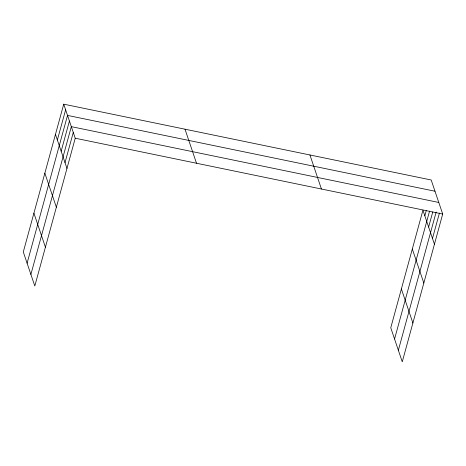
<?xml version="1.0" encoding="UTF-8"?>
<svg xmlns="http://www.w3.org/2000/svg" width="466" height="466" viewBox="0 0 466 466"><rect width="100%" height="100%" fill="white"/><g stroke="black" fill="none" stroke-linecap="round" stroke-linejoin="round"><path stroke-width="0.7" d="M63.731 104.174L23.3 251.966L34.804 286.007L75.236 138.221L63.731 104.174L431.196 179.993L442.7 214.034L402.269 361.826L390.764 327.779L422.936 210.195L434.44 244.236M57.365 139.998L65.63 109.795M27.098 263.197L67.523 115.411L434.994 191.229M61.163 151.229L69.422 121.026M30.89 274.433L71.321 126.647L438.791 202.46M65.013 162.634L73.278 132.431M424.835 215.81L426.332 210.323M394.562 339.015L429.547 211.133M428.627 227.047L432.757 211.948M398.36 350.251L436.159 212.071M432.483 238.452L439.432 213.055M75.236 138.221L442.7 214.034M412.317 249.001L423.821 283.043M401.383 288.978L412.888 323.02M309.931 154.974L321.435 189.015M184.996 129.199L196.501 163.24M55.466 134.377L66.97 168.418M44.852 173.183L56.357 207.224M33.913 213.16L45.418 247.201"/></g></svg>
